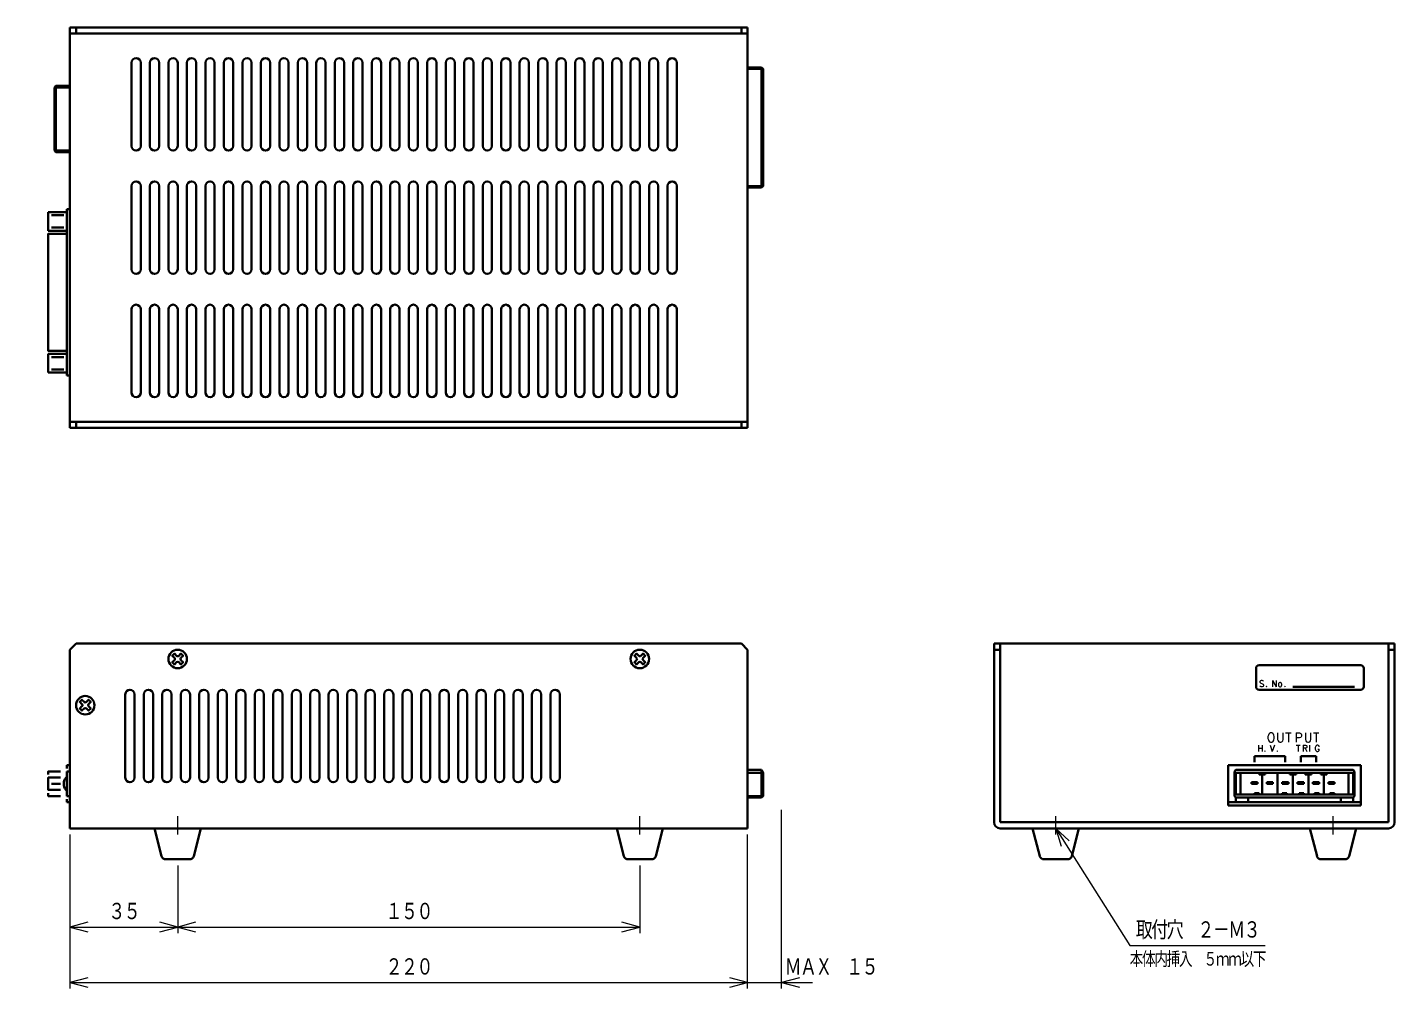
# Model space of a CAD drawing. Header units: millimetres. Extents: x 249 to 929, y 109 to 421.
# Drawn here: x 485.5 to 929.3, y 109.3 to 421.3 of the extents above; entities that cross this region are included whole.
import ezdxf

# ---------------------------------------------------------------- set-up
doc = ezdxf.new("R2010")
doc.units = ezdxf.units.MM
doc.layers.get('0').update_dxf_attribs({"lineweight": 30})
doc.layers.add('寸法', color=7, linetype='Continuous', lineweight=15)
doc.styles.add('BIGFONT', font='txt.shx', dxfattribs={"bigfont": 'bigfont'})
doc.styles.get("Standard").update_dxf_attribs({"font": 'txt', "bigfont": 'extfont2.shx'})

# ---------------------------------------------------------------- blocks, each defined once
blk = doc.blocks.new('A$C63502DDE')
for p, q in [((250, 258), (470, 258)), ((250, 256), (250, 258)), ((252, 258), (252, 256)), ((468, 258), (468, 256)), ((470, 258), (470, 256)), ((470, 256), (250, 256)), ((250, 256), (470, 256)), ((250, 130), (250, 256)), ((470, 256), (470, 130)), ((270, 219.5), (270, 246.5)), ((273, 246.5), (273, 219.5)), ((276, 219.5), (276, 246.5)), ((279, 246.5), (279, 219.5)), ((282, 219.5), (282, 246.5)), ((285, 246.5), (285, 219.5)), ((288, 219.5), (288, 246.5)), ((291, 246.5), (291, 219.5)), ((294, 219.5), (294, 246.5)), ((297, 246.5), (297, 219.5)), ((300, 219.5), (300, 246.5)), ((303, 246.5), (303, 219.5)), ((306, 219.5), (306, 246.5)), ((309, 246.5), (309, 219.5)), ((312, 219.5), (312, 246.5)), ((315, 246.5), (315, 219.5)), ((318, 219.5), (318, 246.5)), ((321, 246.5), (321, 219.5)), ((324, 219.5), (324, 246.5)), ((327, 246.5), (327, 219.5)), ((330, 219.5), (330, 246.5)), ((333, 246.5), (333, 219.5)), ((336, 219.5), (336, 246.5)), ((339, 246.5), (339, 219.5)), ((342, 219.5), (342, 246.5)), ((345, 246.5), (345, 219.5)), ((348, 219.5), (348, 246.5)), ((351, 246.5), (351, 219.5)), ((354, 219.5), (354, 246.5)), ((357, 246.5), (357, 219.5)), ((360, 219.5), (360, 246.5)), ((363, 246.5), (363, 219.5)), ((366, 219.5), (366, 246.5)), ((369, 246.5), (369, 219.5)), ((372, 219.5), (372, 246.5)), ((375, 246.5), (375, 219.5)), ((378, 219.5), (378, 246.5)), ((381, 246.5), (381, 219.5)), ((384, 219.5), (384, 246.5)), ((387, 246.5), (387, 219.5)), ((390, 219.5), (390, 246.5)), ((393, 246.5), (393, 219.5)), ((396, 219.5), (396, 246.5)), ((399, 246.5), (399, 219.5)), ((402, 219.5), (402, 246.5)), ((405, 246.5), (405, 219.5)), ((408, 219.5), (408, 246.5)), ((411, 246.5), (411, 219.5)), ((414, 219.5), (414, 246.5)), ((417, 246.5), (417, 219.5)), ((420, 219.5), (420, 246.5)), ((423, 246.5), (423, 219.5)), ((426, 219.5), (426, 246.5)), ((429, 246.5), (429, 219.5)), ((432, 219.5), (432, 246.5)), ((435, 246.5), (435, 219.5)), ((438, 219.5), (438, 246.5)), ((441, 246.5), (441, 219.5)), ((444, 219.5), (444, 246.5)), ((447, 246.5), (447, 219.5)), ((474.5, 245), (470, 245)), ((475, 244.5), (470, 244.5)), ((474.5, 245), (474.5, 206)), ((475, 244.5), (474.5, 245)), ((475, 244.5), (475, 206.5)), ((245.5, 239), (245, 238.5)), ((245, 238.5), (250, 238.5)), ((245, 238.5), (245, 218)), ((245.5, 239), (250, 239)), ((245.5, 239), (245.5, 217.5)), ((245, 218), (250, 218)), ((245.5, 217.5), (245, 218)), ((245.5, 217.5), (250, 217.5)), ((270, 179.5), (270, 206.5)), ((273, 206.5), (273, 179.5)), ((276, 179.5), (276, 206.5)), ((279, 206.5), (279, 179.5)), ((282, 179.5), (282, 206.5)), ((285, 206.5), (285, 179.5)), ((288, 179.5), (288, 206.5)), ((291, 206.5), (291, 179.5)), ((294, 179.5), (294, 206.5)), ((297, 206.5), (297, 179.5)), ((300, 179.5), (300, 206.5)), ((303, 206.5), (303, 179.5)), ((306, 179.5), (306, 206.5)), ((309, 206.5), (309, 179.5)), ((312, 179.5), (312, 206.5)), ((315, 206.5), (315, 179.5)), ((318, 179.5), (318, 206.5)), ((321, 206.5), (321, 179.5)), ((324, 179.5), (324, 206.5)), ((327, 206.5), (327, 179.5)), ((330, 179.5), (330, 206.5)), ((333, 206.5), (333, 179.5)), ((336, 179.5), (336, 206.5)), ((339, 206.5), (339, 179.5)), ((342, 179.5), (342, 206.5)), ((345, 206.5), (345, 179.5)), ((348, 179.5), (348, 206.5)), ((351, 206.5), (351, 179.5)), ((354, 179.5), (354, 206.5)), ((357, 206.5), (357, 179.5)), ((360, 179.5), (360, 206.5)), ((363, 206.5), (363, 179.5)), ((366, 179.5), (366, 206.5)), ((369, 206.5), (369, 179.5)), ((372, 179.5), (372, 206.5)), ((375, 206.5), (375, 179.5)), ((378, 179.5), (378, 206.5)), ((381, 206.5), (381, 179.5)), ((384, 179.5), (384, 206.5)), ((387, 206.5), (387, 179.5)), ((390, 179.5), (390, 206.5)), ((393, 206.5), (393, 179.5)), ((396, 179.5), (396, 206.5)), ((399, 206.5), (399, 179.5)), ((402, 179.5), (402, 206.5)), ((405, 206.5), (405, 179.5)), ((408, 179.5), (408, 206.5)), ((411, 206.5), (411, 179.5)), ((414, 179.5), (414, 206.5)), ((417, 206.5), (417, 179.5)), ((420, 179.5), (420, 206.5)), ((423, 206.5), (423, 179.5)), ((426, 179.5), (426, 206.5)), ((429, 206.5), (429, 179.5)), ((432, 179.5), (432, 206.5)), ((435, 206.5), (435, 179.5)), ((438, 179.5), (438, 206.5)), ((441, 206.5), (441, 179.5)), ((444, 179.5), (444, 206.5)), ((447, 206.5), (447, 179.5)), ((475, 206.5), (470, 206.5)), ((474.5, 206), (470, 206)), ((474.5, 206), (475, 206.5)), ((249, 198), (243, 198)), ((243, 198), (243, 192)), ((248, 197), (244, 197)), ((249, 199), (250, 199)), ((249, 199), (249, 145)), ((249, 192), (249, 198)), ((243, 192), (249, 192)), ((248, 193), (244, 193)), ((270, 139.5), (270, 166.5)), ((273, 166.5), (273, 139.5)), ((276, 139.5), (276, 166.5)), ((279, 166.5), (279, 139.5)), ((282, 139.5), (282, 166.5)), ((285, 166.5), (285, 139.5)), ((288, 139.5), (288, 166.5)), ((291, 166.5), (291, 139.5)), ((294, 139.5), (294, 166.5)), ((297, 166.5), (297, 139.5)), ((300, 139.5), (300, 166.5)), ((303, 166.5), (303, 139.5)), ((306, 139.5), (306, 166.5)), ((309, 166.5), (309, 139.5)), ((312, 139.5), (312, 166.5)), ((315, 166.5), (315, 139.5)), ((318, 139.5), (318, 166.5)), ((321, 166.5), (321, 139.5)), ((324, 139.5), (324, 166.5)), ((327, 166.5), (327, 139.5)), ((330, 139.5), (330, 166.5)), ((333, 166.5), (333, 139.5)), ((336, 139.5), (336, 166.5)), ((339, 166.5), (339, 139.5)), ((342, 139.5), (342, 166.5)), ((345, 166.5), (345, 139.5)), ((348, 139.5), (348, 166.5)), ((351, 166.5), (351, 139.5)), ((354, 139.5), (354, 166.5)), ((357, 166.5), (357, 139.5)), ((360, 139.5), (360, 166.5)), ((363, 166.5), (363, 139.5)), ((366, 139.5), (366, 166.5)), ((369, 166.5), (369, 139.5)), ((372, 139.5), (372, 166.5)), ((375, 166.5), (375, 139.5)), ((378, 139.5), (378, 166.5)), ((381, 166.5), (381, 139.5)), ((384, 139.5), (384, 166.5)), ((387, 166.5), (387, 139.5)), ((390, 139.5), (390, 166.5)), ((393, 166.5), (393, 139.5)), ((396, 139.5), (396, 166.5)), ((399, 166.5), (399, 139.5)), ((402, 139.5), (402, 166.5)), ((405, 166.5), (405, 139.5)), ((408, 139.5), (408, 166.5)), ((411, 166.5), (411, 139.5)), ((414, 139.5), (414, 166.5)), ((417, 166.5), (417, 139.5)), ((420, 139.5), (420, 166.5)), ((423, 166.5), (423, 139.5)), ((426, 139.5), (426, 166.5)), ((429, 166.5), (429, 139.5)), ((432, 139.5), (432, 166.5)), ((435, 166.5), (435, 139.5)), ((438, 139.5), (438, 166.5)), ((441, 166.5), (441, 139.5)), ((444, 139.5), (444, 166.5)), ((447, 166.5), (447, 139.5)), ((249, 152), (243, 152)), ((243, 152), (243, 146)), ((248, 151), (244, 151)), ((249, 146), (249, 152)), ((248, 147), (244, 147)), ((243, 146), (249, 146)), ((249, 145), (250, 145)), ((250, 130), (470, 130)), ((250, 128), (250, 130)), ((470, 130), (250, 130)), ((252, 130), (252, 128)), ((468, 130), (468, 128)), ((470, 130), (470, 128)), ((470, 128), (250, 128)), ((252, 58), (250, 56)), ((468, 58), (252, 58)), ((470, 56), (468, 58)), ((550, 0), (550, 58)), ((550, 58), (552, 58)), ((552, 58), (678, 58)), ((552, 58), (552, 0)), ((678, 0), (678, 58)), ((678, 58), (680, 58)), ((680, 58), (680, 0)), ((250, 56), (250, -2)), ((470, -2), (470, 56)), ((552, 56), (550, 56)), ((678, 56), (680, 56)), ((635, 50), (635, 44)), ((669, 51), (636, 51)), ((670, 44), (670, 50)), ((268, 14.5), (268, 41.5)), ((271, 41.5), (271, 14.5)), ((274, 14.5), (274, 41.5)), ((277, 41.5), (277, 14.5)), ((280, 14.5), (280, 41.5)), ((283, 41.5), (283, 14.5)), ((286, 14.5), (286, 41.5)), ((289, 41.5), (289, 14.5)), ((292, 14.5), (292, 41.5)), ((295, 41.5), (295, 14.5)), ((298, 14.5), (298, 41.5)), ((301, 41.5), (301, 14.5)), ((304, 14.5), (304, 41.5)), ((307, 41.5), (307, 14.5)), ((310, 14.5), (310, 41.5)), ((313, 41.5), (313, 14.5)), ((316, 14.5), (316, 41.5)), ((319, 41.5), (319, 14.5)), ((322, 14.5), (322, 41.5)), ((325, 41.5), (325, 14.5)), ((328, 14.5), (328, 41.5)), ((331, 41.5), (331, 14.5)), ((334, 14.5), (334, 41.5)), ((337, 41.5), (337, 14.5)), ((340, 14.5), (340, 41.5)), ((343, 41.5), (343, 14.5)), ((346, 14.5), (346, 41.5)), ((349, 41.5), (349, 14.5)), ((352, 14.5), (352, 41.5)), ((355, 41.5), (355, 14.5)), ((358, 14.5), (358, 41.5)), ((361, 41.5), (361, 14.5)), ((364, 14.5), (364, 41.5)), ((367, 41.5), (367, 14.5)), ((370, 14.5), (370, 41.5)), ((373, 41.5), (373, 14.5)), ((376, 14.5), (376, 41.5)), ((379, 41.5), (379, 14.5)), ((382, 14.5), (382, 41.5)), ((385, 41.5), (385, 14.5)), ((388, 14.5), (388, 41.5)), ((391, 41.5), (391, 14.5)), ((394, 14.5), (394, 41.5)), ((397, 41.5), (397, 14.5)), ((400, 14.5), (400, 41.5)), ((403, 41.5), (403, 14.5)), ((406, 14.5), (406, 41.5)), ((409, 41.5), (409, 14.5)), ((636, 43), (669, 43)), ((647, 44), (667, 44)), ((250, 18.5), (249, 18.5)), ((249, 18.5), (249, 17.5)), ((669, 18.5), (626, 18.5)), ((626, 18.5), (626, 5.5)), ((634.5, 21.5), (634.5, 19.5)), ((644.5, 21.5), (634.5, 21.5)), ((644.5, 19.5), (644.5, 21.5)), ((649.5, 19.5), (649.5, 21.5)), ((649.5, 21.5), (654.5, 21.5)), ((654.5, 21.5), (654.5, 19.5)), ((669, 5.5), (669, 18.5)), ((250, 16.5), (249, 16.5)), ((249, 16.5), (249, 8.5)), ((250, 8.5), (250, 16.5)), ((470, 17), (474.5, 17)), ((475, 16), (470, 16)), ((474.5, 17), (475, 16)), ((474.5, 17), (474.5, 8)), ((475, 8.5), (475, 16)), ((628.5, 17), (628, 16.5)), ((628, 16.5), (628, 8.5)), ((628.5, 17), (666.5, 17)), ((628.5, 16), (666.5, 16)), ((628.5, 9), (628.5, 16)), ((630, 16), (630, 9)), ((636, 16), (638, 16)), ((636, 15.5), (636, 16)), ((638, 15.5), (636, 15.5)), ((637, 15.5), (637, 9)), ((638, 16), (638, 15.5)), ((642, 16), (642, 9)), ((646, 16), (648, 16)), ((646, 15.5), (646, 16)), ((648, 15.5), (646, 15.5)), ((647, 15.5), (647, 9)), ((648, 16), (648, 15.5)), ((651, 16), (653, 16)), ((651, 15.5), (651, 16)), ((653, 15.5), (651, 15.5)), ((652, 15.5), (652, 9)), ((653, 16), (653, 15.5)), ((656, 16), (658, 16)), ((656, 15.5), (656, 16)), ((658, 15.5), (656, 15.5)), ((657, 15.5), (657, 9)), ((658, 16), (658, 15.5)), ((665, 16), (665, 9)), ((666.5, 17), (667, 16.5)), ((666.5, 16), (666.5, 9)), ((667, 8.5), (667, 16.5)), ((247, 12.5), (244, 12.5)), ((666.5, 9), (628.5, 9)), ((633.5, 13), (635.5, 13)), ((633.5, 12.5), (633.5, 13)), ((635.5, 12.5), (633.5, 12.5)), ((634.5, 9.5), (636, 9.5)), ((634.5, 9), (634.5, 9.5)), ((636, 9), (634.5, 9)), ((635.5, 13), (635.5, 12.5)), ((636, 9.5), (636, 9)), ((638.5, 13), (640.5, 13)), ((638.5, 12.5), (638.5, 13)), ((640.5, 12.5), (638.5, 12.5)), ((640.5, 13), (640.5, 12.5)), ((643.5, 13), (645.5, 13)), ((643.5, 12.5), (643.5, 13)), ((645.5, 12.5), (643.5, 12.5)), ((643.5, 9.5), (645, 9.5)), ((643.5, 9), (643.5, 9.5)), ((645, 9), (643.5, 9)), ((645, 9.5), (645, 9)), ((645.5, 13), (645.5, 12.5)), ((648.5, 13), (650.5, 13)), ((648.5, 12.5), (648.5, 13)), ((650.5, 12.5), (648.5, 12.5)), ((649, 9.5), (650.5, 9.5)), ((649, 9), (649, 9.5)), ((650.5, 9), (649, 9)), ((650.5, 13), (650.5, 12.5)), ((650.5, 9.5), (650.5, 9)), ((653.5, 13), (655.5, 13)), ((653.5, 12.5), (653.5, 13)), ((655.5, 12.5), (653.5, 12.5)), ((654, 9.5), (655.5, 9.5)), ((654, 9), (654, 9.5)), ((655.5, 9), (654, 9)), ((655.5, 13), (655.5, 12.5)), ((655.5, 9.5), (655.5, 9)), ((658.5, 13), (660.5, 13)), ((658.5, 12.5), (658.5, 13)), ((660.5, 12.5), (658.5, 12.5)), ((659, 9.5), (660.5, 9.5)), ((659, 9), (659, 9.5)), ((660.5, 9), (659, 9)), ((660.5, 13), (660.5, 12.5)), ((660.5, 9.5), (660.5, 9)), ((249, 8.5), (250, 8.5)), ((249, 7.5), (249, 6.5)), ((249, 6.5), (250, 6.5)), ((475, 8.5), (470, 8.5)), ((474.5, 8), (470, 8)), ((474.5, 8), (475, 8.5)), ((669, 6.5), (626, 6.5)), ((626, 5.5), (669, 5.5)), ((628, 8.5), (628.5, 8)), ((628.5, 8), (666.5, 8)), ((628.5, 8), (628.5, 6.5)), ((628.5, 6.5), (632.5, 6.5)), ((632.5, 6.5), (632.5, 8)), ((662.5, 6.5), (662.5, 8)), ((666.5, 6.5), (662.5, 6.5)), ((666.5, 8), (667, 8.5)), ((666.5, 8), (666.5, 6.5)), ((552, 0), (678, 0)), ((250, -2), (470, -2)), ((277.5, -2), (292.5, -2)), ((277.5, -2), (279.8, -11)), ((292.5, -2), (290.2, -11)), ((427.5, -2), (442.5, -2)), ((427.5, -2), (429.8, -11)), ((442.5, -2), (440.2, -11)), ((678, -2), (552, -2)), ((562.5, -2), (577.5, -2)), ((562.5, -2), (564.8, -11)), ((577.5, -2), (575.2, -11)), ((652.5, -2), (667.5, -2)), ((652.5, -2), (654.8, -11)), ((667.5, -2), (665.2, -11)), ((281.2, -12), (288.8, -12)), ((431.2, -12), (438.8, -12)), ((566.2, -12), (573.8, -12)), ((656.2, -12), (663.8, -12))]:
    blk.add_line(p, q)
for points in [[(249, 191), (243, 191), (243, 153), (249, 153)], [(283.94, 53.35), (283.23, 54.06), (283.94, 54.77), (284.65, 54.06)], [(285.35, 54.06), (286.06, 54.77), (286.77, 54.06), (286.06, 53.35)], [(433.94, 53.35), (433.23, 54.06), (433.94, 54.77), (434.65, 54.06)], [(435.35, 54.06), (436.06, 54.77), (436.77, 54.06), (436.06, 53.35)], [(283.94, 52.65), (283.23, 51.94), (283.94, 51.23), (284.65, 51.94)], [(285.35, 51.94), (286.06, 51.23), (286.77, 51.94), (286.06, 52.65)], [(433.94, 52.65), (433.23, 51.94), (433.94, 51.23), (434.65, 51.94)], [(435.35, 51.94), (436.06, 51.23), (436.77, 51.94), (436.06, 52.65)], [(253.94, 38.35), (253.23, 39.06), (253.94, 39.77), (254.65, 39.06)], [(253.94, 37.65), (253.23, 36.94), (253.94, 36.23), (254.65, 36.94)], [(255.35, 39.06), (256.06, 39.77), (256.77, 39.06), (256.06, 38.35)], [(255.35, 36.94), (256.06, 36.23), (256.77, 36.94), (256.06, 37.65)], [(247, 16.5), (243, 16.5), (243, 15.5)], [(247, 14.5), (243, 14.5), (243, 10.5), (247, 10.5)], [(248.88, 10.38), (248.7, 10.57), (248.4, 11), (248.18, 11.47), (248.05, 11.98), (248, 12.5), (248.05, 13.02), (248.18, 13.53), (248.4, 14), (248.7, 14.43), (248.88, 14.62)], [(247, 8.5), (243, 8.5), (243, 9.5)]]:
    blk.add_lwpolyline(points)
for centre in [(285, 53), (435, 53), (255, 38)]:
    blk.add_circle(centre, 3)
for centre, radius, start, end in [((271.5, 246.5), 1.5, 0, 180), ((277.5, 246.5), 1.5, 0, 180), ((283.5, 246.5), 1.5, 0, 180), ((289.5, 246.5), 1.5, 0, 180), ((295.5, 246.5), 1.5, 0, 180), ((301.5, 246.5), 1.5, 0, 180), ((307.5, 246.5), 1.5, 0, 180), ((313.5, 246.5), 1.5, 0, 180), ((319.5, 246.5), 1.5, 0, 180), ((325.5, 246.5), 1.5, 0, 180), ((331.5, 246.5), 1.5, 0, 180), ((337.5, 246.5), 1.5, 0, 180), ((343.5, 246.5), 1.5, 0, 180), ((349.5, 246.5), 1.5, 0, 180), ((355.5, 246.5), 1.5, 0, 180), ((361.5, 246.5), 1.5, 0, 180), ((367.5, 246.5), 1.5, 0, 180), ((373.5, 246.5), 1.5, 0, 180), ((379.5, 246.5), 1.5, 0, 180), ((385.5, 246.5), 1.5, 0, 180), ((391.5, 246.5), 1.5, 0, 180), ((397.5, 246.5), 1.5, 0, 180), ((403.5, 246.5), 1.5, 0, 180), ((409.5, 246.5), 1.5, 0, 180), ((415.5, 246.5), 1.5, 0, 180), ((421.5, 246.5), 1.5, 0, 180), ((427.5, 246.5), 1.5, 0, 180), ((433.5, 246.5), 1.5, 0, 180), ((439.5, 246.5), 1.5, 0, 180), ((445.5, 246.5), 1.5, 0, 180), ((271.5, 219.5), 1.5, 180, 0), ((277.5, 219.5), 1.5, 180, 0), ((283.5, 219.5), 1.5, 180, 0), ((289.5, 219.5), 1.5, 180, 0), ((295.5, 219.5), 1.5, 180, 0), ((301.5, 219.5), 1.5, 180, 0), ((307.5, 219.5), 1.5, 180, 0), ((313.5, 219.5), 1.5, 180, 0), ((319.5, 219.5), 1.5, 180, 0), ((325.5, 219.5), 1.5, 180, 0), ((331.5, 219.5), 1.5, 180, 0), ((337.5, 219.5), 1.5, 180, 0), ((343.5, 219.5), 1.5, 180, 0), ((349.5, 219.5), 1.5, 180, 0), ((355.5, 219.5), 1.5, 180, 0), ((361.5, 219.5), 1.5, 180, 0), ((367.5, 219.5), 1.5, 180, 0), ((373.5, 219.5), 1.5, 180, 0), ((379.5, 219.5), 1.5, 180, 0), ((385.5, 219.5), 1.5, 180, 0), ((391.5, 219.5), 1.5, 180, 0), ((397.5, 219.5), 1.5, 180, 0), ((403.5, 219.5), 1.5, 180, 0), ((409.5, 219.5), 1.5, 180, 0), ((415.5, 219.5), 1.5, 180, 0), ((421.5, 219.5), 1.5, 180, 0), ((427.5, 219.5), 1.5, 180, 0), ((433.5, 219.5), 1.5, 180, 0), ((439.5, 219.5), 1.5, 180, 0), ((445.5, 219.5), 1.5, 180, 0), ((271.5, 206.5), 1.5, 0, 180), ((277.5, 206.5), 1.5, 0, 180), ((283.5, 206.5), 1.5, 0, 180), ((289.5, 206.5), 1.5, 0, 180), ((295.5, 206.5), 1.5, 0, 180), ((301.5, 206.5), 1.5, 0, 180), ((307.5, 206.5), 1.5, 0, 180), ((313.5, 206.5), 1.5, 0, 180), ((319.5, 206.5), 1.5, 0, 180), ((325.5, 206.5), 1.5, 0, 180), ((331.5, 206.5), 1.5, 0, 180), ((337.5, 206.5), 1.5, 0, 180), ((343.5, 206.5), 1.5, 0, 180), ((349.5, 206.5), 1.5, 0, 180), ((355.5, 206.5), 1.5, 0, 180), ((361.5, 206.5), 1.5, 0, 180), ((367.5, 206.5), 1.5, 0, 180), ((373.5, 206.5), 1.5, 0, 180), ((379.5, 206.5), 1.5, 0, 180), ((385.5, 206.5), 1.5, 0, 180), ((391.5, 206.5), 1.5, 0, 180), ((397.5, 206.5), 1.5, 0, 180), ((403.5, 206.5), 1.5, 0, 180), ((409.5, 206.5), 1.5, 0, 180), ((415.5, 206.5), 1.5, 0, 180), ((421.5, 206.5), 1.5, 0, 180), ((427.5, 206.5), 1.5, 0, 180), ((433.5, 206.5), 1.5, 0, 180), ((439.5, 206.5), 1.5, 0, 180), ((445.5, 206.5), 1.5, 0, 180), ((271.5, 179.5), 1.5, 180, 0), ((277.5, 179.5), 1.5, 180, 0), ((283.5, 179.5), 1.5, 180, 0), ((289.5, 179.5), 1.5, 180, 0), ((295.5, 179.5), 1.5, 180, 0), ((301.5, 179.5), 1.5, 180, 0), ((307.5, 179.5), 1.5, 180, 0), ((313.5, 179.5), 1.5, 180, 0), ((319.5, 179.5), 1.5, 180, 0), ((325.5, 179.5), 1.5, 180, 0), ((331.5, 179.5), 1.5, 180, 0), ((337.5, 179.5), 1.5, 180, 0), ((343.5, 179.5), 1.5, 180, 0), ((349.5, 179.5), 1.5, 180, 0), ((355.5, 179.5), 1.5, 180, 0), ((361.5, 179.5), 1.5, 180, 0), ((367.5, 179.5), 1.5, 180, 0), ((373.5, 179.5), 1.5, 180, 0), ((379.5, 179.5), 1.5, 180, 0), ((385.5, 179.5), 1.5, 180, 0), ((391.5, 179.5), 1.5, 180, 0), ((397.5, 179.5), 1.5, 180, 0), ((403.5, 179.5), 1.5, 180, 0), ((409.5, 179.5), 1.5, 180, 0), ((415.5, 179.5), 1.5, 180, 0), ((421.5, 179.5), 1.5, 180, 0), ((427.5, 179.5), 1.5, 180, 0), ((433.5, 179.5), 1.5, 180, 0), ((439.5, 179.5), 1.5, 180, 0), ((445.5, 179.5), 1.5, 180, 0), ((271.5, 166.5), 1.5, 0, 180), ((277.5, 166.5), 1.5, 0, 180), ((283.5, 166.5), 1.5, 0, 180), ((289.5, 166.5), 1.5, 0, 180), ((295.5, 166.5), 1.5, 0, 180), ((301.5, 166.5), 1.5, 0, 180), ((307.5, 166.5), 1.5, 0, 180), ((313.5, 166.5), 1.5, 0, 180), ((319.5, 166.5), 1.5, 0, 180), ((325.5, 166.5), 1.5, 0, 180), ((331.5, 166.5), 1.5, 0, 180), ((337.5, 166.5), 1.5, 0, 180), ((343.5, 166.5), 1.5, 0, 180), ((349.5, 166.5), 1.5, 0, 180), ((355.5, 166.5), 1.5, 0, 180), ((361.5, 166.5), 1.5, 0, 180), ((367.5, 166.5), 1.5, 0, 180), ((373.5, 166.5), 1.5, 0, 180), ((379.5, 166.5), 1.5, 0, 180), ((385.5, 166.5), 1.5, 0, 180), ((391.5, 166.5), 1.5, 0, 180), ((397.5, 166.5), 1.5, 0, 180), ((403.5, 166.5), 1.5, 0, 180), ((409.5, 166.5), 1.5, 0, 180), ((415.5, 166.5), 1.5, 0, 180), ((421.5, 166.5), 1.5, 0, 180), ((427.5, 166.5), 1.5, 0, 180), ((433.5, 166.5), 1.5, 0, 180), ((439.5, 166.5), 1.5, 0, 180), ((445.5, 166.5), 1.5, 0, 180), ((271.5, 139.5), 1.5, 180, 0), ((277.5, 139.5), 1.5, 180, 0), ((283.5, 139.5), 1.5, 180, 0), ((289.5, 139.5), 1.5, 180, 0), ((295.5, 139.5), 1.5, 180, 0), ((301.5, 139.5), 1.5, 180, 0), ((307.5, 139.5), 1.5, 180, 0), ((313.5, 139.5), 1.5, 180, 0), ((319.5, 139.5), 1.5, 180, 0), ((325.5, 139.5), 1.5, 180, 0), ((331.5, 139.5), 1.5, 180, 0), ((337.5, 139.5), 1.5, 180, 0), ((343.5, 139.5), 1.5, 180, 0), ((349.5, 139.5), 1.5, 180, 0), ((355.5, 139.5), 1.5, 180, 0), ((361.5, 139.5), 1.5, 180, 0), ((367.5, 139.5), 1.5, 180, 0), ((373.5, 139.5), 1.5, 180, 0), ((379.5, 139.5), 1.5, 180, 0), ((385.5, 139.5), 1.5, 180, 0), ((391.5, 139.5), 1.5, 180, 0), ((397.5, 139.5), 1.5, 180, 0), ((403.5, 139.5), 1.5, 180, 0), ((409.5, 139.5), 1.5, 180, 0), ((415.5, 139.5), 1.5, 180, 0), ((421.5, 139.5), 1.5, 180, 0), ((427.5, 139.5), 1.5, 180, 0), ((433.5, 139.5), 1.5, 180, 0), ((439.5, 139.5), 1.5, 180, 0), ((445.5, 139.5), 1.5, 180, 0), ((283.59, 53), 0.5, 0, 45), ((285, 54.41), 0.5, 225, 315), ((286.41, 53), 0.5, 135, 225), ((433.59, 53), 0.5, 0, 45), ((435, 54.41), 0.5, 225, 315), ((436.41, 53), 0.5, 135, 225), ((283.59, 53), 0.5, 315, 0), ((285, 51.59), 0.5, 45, 135), ((433.59, 53), 0.5, 315, 0), ((435, 51.59), 0.5, 45, 135), ((636, 50), 1, 90, 180), ((669, 50), 1, 0, 90), ((269.5, 41.5), 1.5, 0, 180), ((275.5, 41.5), 1.5, 0, 180), ((281.5, 41.5), 1.5, 0, 180), ((287.5, 41.5), 1.5, 0, 180), ((293.5, 41.5), 1.5, 0, 180), ((299.5, 41.5), 1.5, 0, 180), ((305.5, 41.5), 1.5, 0, 180), ((311.5, 41.5), 1.5, 0, 180), ((317.5, 41.5), 1.5, 0, 180), ((323.5, 41.5), 1.5, 0, 180), ((329.5, 41.5), 1.5, 0, 180), ((335.5, 41.5), 1.5, 0, 180), ((341.5, 41.5), 1.5, 0, 180), ((347.5, 41.5), 1.5, 0, 180), ((353.5, 41.5), 1.5, 0, 180), ((359.5, 41.5), 1.5, 0, 180), ((365.5, 41.5), 1.5, 0, 180), ((371.5, 41.5), 1.5, 0, 180), ((377.5, 41.5), 1.5, 0, 180), ((383.5, 41.5), 1.5, 0, 180), ((389.5, 41.5), 1.5, 0, 180), ((395.5, 41.5), 1.5, 0, 180), ((401.5, 41.5), 1.5, 0, 180), ((407.5, 41.5), 1.5, 0, 180), ((636, 44), 1, 180, 270), ((669, 44), 1, 270, 0), ((253.59, 38), 0.5, 0, 45), ((253.59, 38), 0.5, 315, 0), ((255, 39.41), 0.5, 225, 315), ((255, 36.59), 0.5, 45, 135), ((256.41, 38), 0.5, 135, 225), ((269.5, 14.5), 1.5, 180, 0), ((275.5, 14.5), 1.5, 180, 0), ((281.5, 14.5), 1.5, 180, 0), ((287.5, 14.5), 1.5, 180, 0), ((293.5, 14.5), 1.5, 180, 0), ((299.5, 14.5), 1.5, 180, 0), ((305.5, 14.5), 1.5, 180, 0), ((311.5, 14.5), 1.5, 180, 0), ((317.5, 14.5), 1.5, 180, 0), ((323.5, 14.5), 1.5, 180, 0), ((329.5, 14.5), 1.5, 180, 0), ((335.5, 14.5), 1.5, 180, 0), ((341.5, 14.5), 1.5, 180, 0), ((347.5, 14.5), 1.5, 180, 0), ((353.5, 14.5), 1.5, 180, 0), ((359.5, 14.5), 1.5, 180, 0), ((365.5, 14.5), 1.5, 180, 0), ((371.5, 14.5), 1.5, 180, 0), ((377.5, 14.5), 1.5, 180, 0), ((383.5, 14.5), 1.5, 180, 0), ((389.5, 14.5), 1.5, 180, 0), ((395.5, 14.5), 1.5, 180, 0), ((401.5, 14.5), 1.5, 180, 0), ((407.5, 14.5), 1.5, 180, 0), ((552, 0), 2, 180, 270), ((678, 0), 2, 270, 0), ((281.2, -10.5), 1.5, 199, 270), ((288.8, -10.5), 1.5, 270, 342), ((431.2, -10.5), 1.5, 199, 270), ((438.8, -10.5), 1.5, 270, 342), ((566.2, -10.5), 1.5, 199, 270), ((573.8, -10.5), 1.5, 270, 342), ((656.2, -10.5), 1.5, 199, 270), ((663.8, -10.5), 1.5, 270, 342)]:
    blk.add_arc(centre, radius, start, end)
for s, height, p in [('S', 2, (636, 44)), ('N', 2, (640, 44)), ('o', 2, (642, 44)), ('.', 2, (638, 44)), ('.', 2, (644, 44)), ('O', 3, (638.5, 26)), ('U', 3, (641.5, 26)), ('T', 3, (644.5, 26)), ('P', 3, (647.5, 26)), ('U', 3, (650.5, 26)), ('T', 3, (653.5, 26)), ('H', 2, (635.5, 23)), ('.', 2, (637.5, 23)), ('V', 2, (639.5, 23)), ('.', 2, (641.5, 23)), ('T', 2, (648, 23)), ('R', 2, (650, 23)), ('I', 2, (652, 23)), ('G', 2, (654, 23))]:
    blk.add_text(s, height=height).set_placement(p)
blk = doc.blocks.new('A$C04802C9A')
for p, q in [((172, 62), (132, 62)), ((170, 62), (168.4471, 56.2044)), ((170, 2), (170, 62)), ((171.5529, 56.2044), (170, 62)), ((20, 0), (20, 6)), ((110, 0), (110, 6)), ((168.4471, 7.7956), (170, 2)), ((170, 2), (171.5529, 7.7956)), ((285, 0), (285, 6)), ((435, 0), (435, 6)), ((481, -50), (481, 8)), ((570, 0), (570, 6)), ((660, 0), (660, 6)), ((0, 0), (0, -50)), ((130, -50), (130, 0)), ((132, 2), (172, 2)), ((250, 0), (250, -50)), ((470, -50), (470, 0)), ((570, 2), (594, -36)), ((574.4095, -2.069), (570, 2)), ((570, 2), (571.7842, -3.7286)), ((20, -32), (20, -10)), ((110, -10), (110, -32)), ((285, -10), (285, -32)), ((435, -10), (435, -32)), ((5.7956, -28.4471), (0, -30)), ((0, -30), (20, -30)), ((0, -30), (5.7956, -31.5529)), ((20, -30), (14.2044, -28.4471)), ((14.2044, -31.5529), (20, -30)), ((25.7956, -28.4471), (20, -30)), ((20, -30), (110, -30)), ((20, -30), (25.7956, -31.5529)), ((110, -30), (104.2044, -28.4471)), ((104.2044, -31.5529), (110, -30)), ((255.7956, -28.4471), (250, -30)), ((250, -30), (285, -30)), ((250, -30), (255.7956, -31.5529)), ((285, -30), (279.2044, -28.4471)), ((279.2044, -31.5529), (285, -30)), ((290.7956, -28.4471), (285, -30)), ((285, -30), (435, -30)), ((285, -30), (290.7956, -31.5529)), ((435, -30), (429.2044, -28.4471)), ((429.2044, -31.5529), (435, -30)), ((594, -36), (638, -36)), ((5.7956, -46.4471), (0, -48)), ((0, -48), (130, -48)), ((0, -48), (5.7956, -49.5529)), ((130, -48), (124.2044, -46.4471)), ((124.2044, -49.5529), (130, -48)), ((255.7956, -46.4471), (250, -48)), ((250, -48), (470, -48)), ((250, -48), (255.7956, -49.5529)), ((470, -48), (464.2044, -46.4471)), ((464.2044, -49.5529), (470, -48)), ((470, -48), (481, -48)), ((486.7956, -46.4471), (481, -48)), ((481, -48), (491, -48)), ((481, -48), (486.7956, -49.5529))]:
    blk.add_line(p, q)
at = {"style": 'BIGFONT', "width": 0.833}
for s, p in [('０', (168, 32)), ('６', (168, 26.9999))]:
    blk.add_text(s, height=6, rotation=90, dxfattribs=at).set_placement(p)
at = {"style": 'BIGFONT'}
for s, height, width, p in [('２', 6, 0.833, (4.9999, -28)), ('０', 6, 0.833, (10, -28)), ('９', 6, 0.833, (59.9999, -28)), ('０', 6, 0.833, (65, -28)), ('３', 6, 0.833, (262.4999, -28)), ('５', 6, 0.833, (267.5, -28)), ('１', 6, 0.833, (352.4999, -28)), ('５', 6, 0.833, (357.5, -28)), ('０', 6, 0.833, (362.5001, -28)), ('取', 6, 0.833, (596, -34)), ('付', 6, 0.833, (601, -34)), ('穴', 6, 0.833, (606, -34)), ('２', 6, 0.833, (616, -34)), ('－', 6, 0.833, (621, -34)), ('Ｍ', 6, 0.833, (626, -34)), ('３', 6, 0.833, (631, -34)), ('本', 5, 0.8, (594, -43)), ('体', 5, 0.8, (598, -43)), ('内', 5, 0.8, (602, -43)), ('挿', 5, 0.8, (606, -43)), ('入', 5, 0.8, (610, -43)), ('５', 5, 0.8, (618, -43)), ('ｍ', 5, 0.8, (622, -43)), ('ｍ', 5, 0.8, (626, -43)), ('以', 5, 0.8, (630, -43)), ('下', 5, 0.8, (634, -43)), ('１', 6, 0.833, (57.4999, -46)), ('３', 6, 0.833, (62.5, -46)), ('０', 6, 0.833, (67.5001, -46)), ('２', 6, 0.833, (352.4999, -46)), ('２', 6, 0.833, (357.5, -46)), ('０', 6, 0.833, (362.5001, -46)), ('Ｍ', 6, 0.833, (482, -46)), ('Ａ', 6, 0.833, (487, -46)), ('Ｘ', 6, 0.833, (492, -46)), ('１', 6, 0.833, (502, -46)), ('５', 6, 0.833, (507, -46))]:
    blk.add_text(s, height=height, dxfattribs=dict(at, width=width)).set_placement(p)

msp = doc.modelspace()

# ---------------------------------------------------------------- block references
msp.add_blockref('A$C63502DDE', (249.28, 163.33))
at = {"layer": '寸法'}
msp.add_blockref('A$C04802C9A', (249.28, 159.33), dxfattribs=at)

doc.saveas('drawing.dxf')
